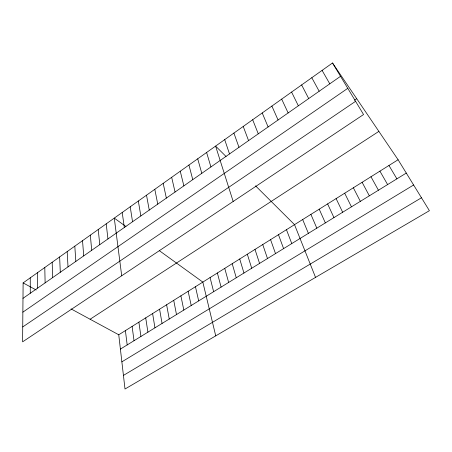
<?xml version="1.0" encoding="UTF-8"?>
<svg xmlns="http://www.w3.org/2000/svg" width="452" height="452" viewBox="0 0 452 452"><rect width="100%" height="100%" fill="white"/><g stroke="black" fill="none" stroke-linecap="round" stroke-linejoin="round"><path stroke-width="0.68" d="M23.12 282.907L22.6 341.842L363.561 114.542L332.514 62.986L23.12 282.907L36.2 290.003M22.984 298.354L340.537 76.309M22.86 312.162L347.774 88.332M354.504 100.197L356.718 98.694M22.73 326.937L355.594 101.316M90.106 319.236L378.872 131.379M118.752 334.774L398.099 159.748L429.4 210.694L125.001 389.014L118.752 334.774L71.06 308.908M120.401 349.102L406.286 173.071M121.87 361.843L413.614 184.998M123.43 375.403L421.467 197.778M125.933 226.531L114.277 218.113L121.707 275.776M159.415 250.724L202.829 282.093L215.734 335.864M226.073 156.522L215.598 146.092L233.17 201.468M255.538 185.845L294.523 224.644L315.547 277.392M332.514 62.986L398.099 159.748M388.957 165.477L396.896 178.851M379.917 171.144L387.613 184.569M322.09 70.393L329.785 83.829M370.968 176.749L378.426 190.224M311.795 77.71L319.168 91.247M362.114 182.297L369.34 195.818M301.631 84.936L308.693 98.576M353.351 187.783L360.351 201.355M344.684 193.213L351.458 206.83M291.591 92.072L298.354 105.808M336.107 198.592L342.661 212.248M281.675 99.118L288.144 112.943M327.615 203.908L333.955 217.604M319.214 209.174L325.344 222.909M271.889 106.079L278.059 119.995M310.897 214.384L316.818 228.158M262.216 112.949L268.109 126.95M302.671 219.542L308.388 233.351M252.668 119.74L258.278 133.826M286.455 229.695L291.777 243.577M243.227 126.447L248.572 140.612M278.472 234.701L283.602 248.611M233.904 133.074L238.984 147.318M270.567 239.65L275.511 253.595M262.742 244.555L267.499 258.527M224.695 139.623L229.514 153.94M254.99 249.408L259.572 263.409M247.323 254.216L251.719 268.245M239.724 258.979L243.95 273.031M206.604 152.482L210.92 166.941M232.198 263.691L236.255 277.765M197.716 158.799L201.795 173.325M224.751 268.358L228.639 282.455M188.93 165.042L192.772 179.63M217.372 272.98L221.096 287.099M210.067 277.556L213.626 291.698M180.252 171.218L183.862 185.862M171.67 177.314L175.054 192.021M195.445 286.721L198.682 300.902M188.134 291.303L191.213 305.501M163.189 183.342L166.353 198.106M180.89 295.84L183.817 310.055M154.804 189.303L157.754 204.118M173.721 300.331L176.489 314.564M146.516 195.196L149.25 210.061M166.618 304.784L169.24 319.027M159.584 309.191L162.059 323.451M138.318 201.021L140.849 215.937M152.618 313.552L154.946 327.83M130.216 206.784L132.543 221.746M145.713 317.88L147.906 332.169M138.877 322.163L140.928 336.463M122.198 212.48L124.334 227.486M132.108 326.406L134.024 340.718M125.396 330.61L127.181 344.927M106.203 223.847L107.949 238.944M98.225 229.52L99.779 244.656M90.332 235.13L91.7 250.306M82.53 240.679L83.716 255.888M74.812 246.159L75.823 261.409M67.184 251.583L68.015 266.866M59.636 256.951L60.297 272.262M52.172 262.256L52.669 277.596M44.788 267.505L45.121 282.873M37.488 272.692L37.663 288.093M30.261 277.827L30.278 293.252"/></g></svg>
